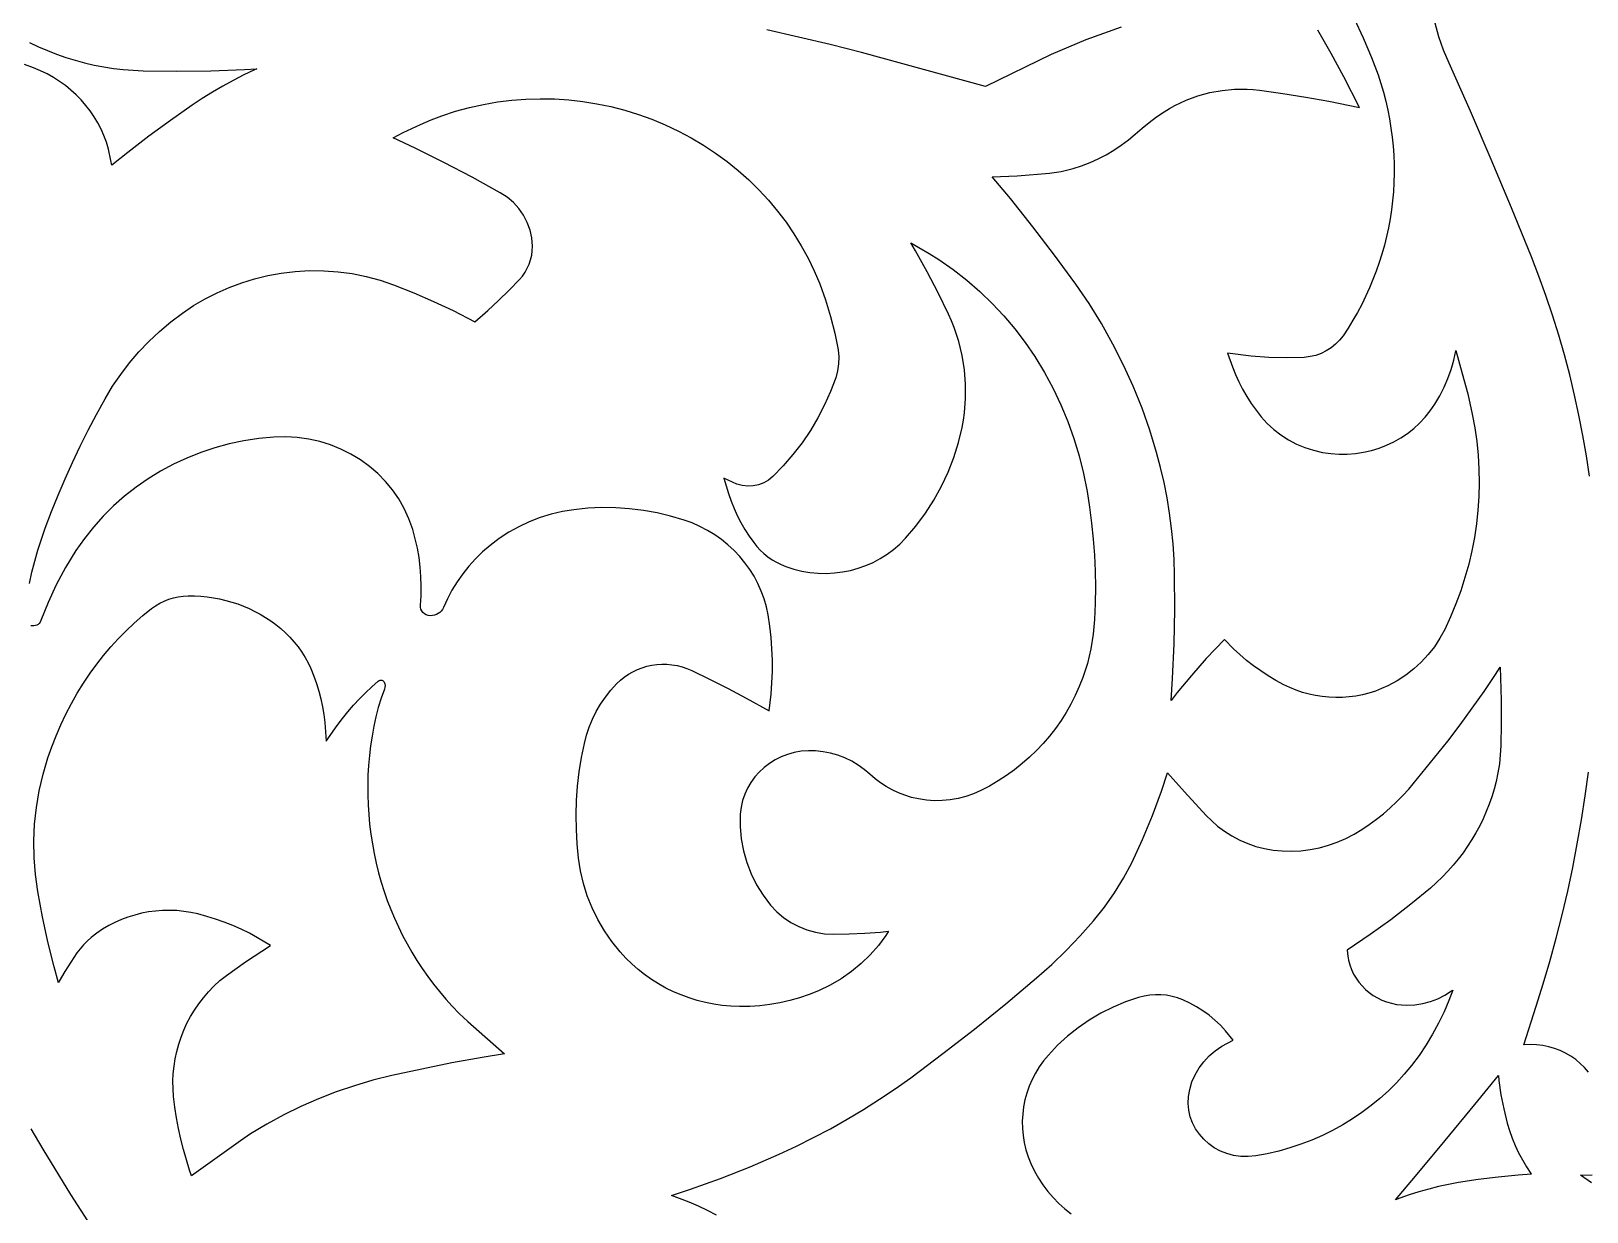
# Model space of a CAD drawing. Extents: x 3770 to 4770, y -395 to 1605.
# Drawn here: x 4275.1 to 4357.4, y 470.7 to 533.2 of the extents above; entities that cross this region are included whole.
import ezdxf

# ---------------------------------------------------------------- set-up
doc = ezdxf.new("R2010")
doc.units = 0
doc.layers.add('LAYER_1', color=18, linetype='CONTINUOUS')
doc.layers.add('LAYER_2', color=5, linetype='CONTINUOUS')

msp = doc.modelspace()

# ---------------------------------------------------------------- linework, layer by layer
at = {"layer": 'LAYER_1'}
for points in [[(4345.102, 533.829), (4345.583, 532.81), (4346.029, 531.776), (4346.208, 531.321), (4346.373, 530.863), (4346.523, 530.4), (4346.659, 529.934), (4346.78, 529.464), (4346.886, 528.992), (4346.978, 528.517), (4347.055, 528.04), (4347.117, 527.561), (4347.165, 527.081), (4347.198, 526.599), (4347.215, 526.116), (4347.218, 525.632), (4347.206, 525.148), (4347.179, 524.664), (4347.137, 524.18), (4347.081, 523.704), (4347.009, 523.231), (4346.923, 522.76), (4346.822, 522.293), (4346.707, 521.829), (4346.578, 521.369), (4346.434, 520.913), (4346.276, 520.462), (4345.918, 519.571), (4345.503, 518.702), (4345.277, 518.278), (4345.036, 517.858), (4344.782, 517.445), (4344.517, 517.043), (4344.33, 516.801), (4344.119, 516.587), (4343.885, 516.398), (4343.63, 516.237), (4343.357, 516.105), (4343.068, 516.003), (4342.767, 515.934), (4342.453, 515.898), (4341.522, 515.868), (4340.589, 515.887), (4339.658, 515.955), (4338.406, 516.113), (4338.655, 515.401), (4338.818, 514.996), (4339, 514.6), (4339.2, 514.211), (4339.419, 513.832), (4339.656, 513.463), (4339.91, 513.103), (4340.183, 512.753), (4340.499, 512.401), (4340.847, 512.077), (4341.222, 511.787), (4341.623, 511.529), (4342.045, 511.308), (4342.488, 511.123), (4342.948, 510.976), (4343.422, 510.868), (4343.863, 510.805), (4344.302, 510.776), (4344.739, 510.778), (4345.17, 510.812), (4345.596, 510.877), (4346.014, 510.972), (4346.422, 511.096), (4346.819, 511.249), (4347.202, 511.43), (4347.571, 511.638), (4347.923, 511.873), (4348.257, 512.134), (4348.572, 512.419), (4348.864, 512.729), (4349.133, 513.062), (4349.375, 513.418), (4349.635, 513.861), (4349.866, 514.317), (4350.067, 514.784), (4350.239, 515.261), (4350.382, 515.747), (4350.494, 516.241), (4350.496, 516.252), (4350.827, 515.049), (4351.115, 513.973), (4351.359, 512.891), (4351.492, 512.167), (4351.594, 511.442), (4351.666, 510.714), (4351.708, 509.986), (4351.72, 509.259), (4351.702, 508.532), (4351.654, 507.806), (4351.577, 507.084), (4351.47, 506.365), (4351.333, 505.65), (4351.168, 504.94), (4350.973, 504.236), (4350.748, 503.539), (4350.495, 502.849), (4350.213, 502.167), (4349.903, 501.497), (4349.647, 501.025), (4349.353, 500.578), (4349.023, 500.157), (4348.658, 499.764), (4348.261, 499.4), (4347.832, 499.068), (4347.374, 498.77), (4346.889, 498.507), (4346.561, 498.358), (4346.226, 498.229), (4345.885, 498.12), (4345.538, 498.032), (4345.189, 497.964), (4344.836, 497.917), (4344.481, 497.89), (4344.126, 497.884), (4343.771, 497.898), (4343.417, 497.933), (4343.066, 497.987), (4342.718, 498.063), (4342.374, 498.158), (4342.035, 498.274), (4341.703, 498.41), (4341.377, 498.567), (4340.962, 498.793), (4340.558, 499.036), (4340.164, 499.294), (4339.782, 499.567), (4339.413, 499.855), (4339.056, 500.158), (4338.713, 500.474), (4338.235, 500.953), (4337.277, 499.945), (4336.489, 499.059), (4335.731, 498.149), (4335.411, 497.737), (4335.493, 498.902), (4335.574, 500.727), (4335.61, 502.554), (4335.599, 504.381), (4335.571, 505.202), (4335.516, 506.02), (4335.435, 506.837), (4335.329, 507.651), (4335.196, 508.461), (4335.038, 509.267), (4334.854, 510.069), (4334.644, 510.866), (4334.284, 512.049), (4333.872, 513.216), (4333.41, 514.364), (4332.897, 515.492), (4332.335, 516.599), (4331.724, 517.682), (4331.065, 518.741), (4330.36, 519.774), (4329.239, 521.307), (4328.086, 522.816), (4326.901, 524.303), (4325.943, 525.456), (4327.253, 525.514), (4328.968, 525.65), (4329.599, 525.74), (4330.218, 525.89), (4330.676, 526.038), (4331.121, 526.21), (4331.555, 526.405), (4331.975, 526.624), (4332.382, 526.866), (4332.774, 527.129), (4333.15, 527.415), (4333.505, 527.718), (4333.873, 528.038), (4334.25, 528.34), (4334.641, 528.627), (4335.043, 528.9), (4335.324, 529.073), (4335.61, 529.232), (4336.207, 529.513), (4336.824, 529.74), (4337.459, 529.912), (4338.108, 530.029), (4338.766, 530.089), (4339.433, 530.092), (4339.764, 530.071), (4340.098, 530.036), (4341.322, 529.867), (4342.544, 529.672), (4343.76, 529.453), (4345.379, 529.127), (4344.552, 530.749), (4343.879, 531.989), (4343.173, 533.212)], [(4332.767, 533.382), (4331.829, 533.052), (4330.899, 532.7), (4329.977, 532.327), (4329.063, 531.933), (4325.577, 530.243), (4319.026, 532.036), (4317.357, 532.454), (4315.684, 532.853), (4314.006, 533.233)], [(4357.565, 509.6), (4357.404, 510.681), (4357.218, 511.759), (4357.009, 512.832), (4356.776, 513.901), (4356.519, 514.965), (4356.239, 516.024), (4355.935, 517.077), (4355.608, 518.125), (4355.257, 519.166), (4354.883, 520.2), (4354.486, 521.228), (4353.44, 523.807), (4352.365, 526.376), (4351.261, 528.933), (4350.129, 531.476), (4349.841, 532.169), (4349.596, 532.872), (4349.394, 533.585)], [(4274.971, 532.564), (4275.437, 532.341), (4275.911, 532.135), (4276.393, 531.946), (4276.882, 531.776), (4277.377, 531.623), (4277.878, 531.489), (4278.385, 531.373), (4278.897, 531.275), (4279.413, 531.196), (4279.933, 531.137), (4280.455, 531.096), (4280.98, 531.075), (4282.773, 531.055), (4284.564, 531.074), (4286.355, 531.134), (4286.999, 531.169), (4286.887, 531.12), (4286.314, 530.847), (4285.75, 530.558), (4285.195, 530.254), (4284.649, 529.935), (4284.113, 529.601), (4283.587, 529.252), (4282.427, 528.44), (4281.287, 527.603), (4280.167, 526.742), (4279.33, 526.067), (4279.281, 526.328), (4279.15, 526.92), (4279.039, 527.284), (4278.907, 527.637), (4278.755, 527.98), (4278.582, 528.313), (4278.39, 528.634), (4278.179, 528.943), (4277.95, 529.24), (4277.703, 529.523), (4277.44, 529.792), (4277.16, 530.046), (4276.865, 530.285), (4276.556, 530.507), (4276.232, 530.712), (4275.895, 530.9), (4275.545, 531.069), (4275.184, 531.219), (4274.698, 531.394)], [(4274.968, 503.929), (4275.097, 504.521), (4275.244, 505.109), (4275.41, 505.693), (4275.594, 506.273), (4275.796, 506.847), (4276.132, 507.729), (4276.486, 508.605), (4276.857, 509.474), (4277.246, 510.336), (4277.653, 511.191), (4278.076, 512.038), (4278.517, 512.877), (4278.974, 513.707), (4279.369, 514.364), (4279.798, 514.997), (4280.263, 515.605), (4280.761, 516.188), (4281.292, 516.745), (4281.855, 517.274), (4282.448, 517.774), (4283.069, 518.244), (4283.656, 518.637), (4284.265, 518.994), (4284.894, 519.315), (4285.541, 519.6), (4286.206, 519.847), (4286.886, 520.056), (4287.579, 520.225), (4288.283, 520.355), (4289.039, 520.448), (4289.797, 520.491), (4290.554, 520.486), (4291.309, 520.432), (4292.057, 520.33), (4292.798, 520.18), (4293.528, 519.983), (4294.247, 519.738), (4295.312, 519.316), (4296.363, 518.86), (4297.398, 518.37), (4298.537, 517.785), (4299.228, 518.382), (4299.802, 518.909), (4300.36, 519.453), (4300.902, 520.015), (4301.061, 520.201), (4301.202, 520.403), (4301.322, 520.615), (4301.422, 520.836), (4301.5, 521.065), (4301.555, 521.301), (4301.588, 521.542), (4301.597, 521.788), (4301.562, 522.219), (4301.47, 522.638), (4301.324, 523.04), (4301.127, 523.419), (4300.88, 523.77), (4300.589, 524.09), (4300.254, 524.374), (4299.884, 524.614), (4298.398, 525.431), (4296.899, 526.214), (4295.383, 526.968), (4294.218, 527.518), (4294.756, 527.796), (4295.664, 528.232), (4296.225, 528.475), (4296.798, 528.691), (4297.525, 528.926), (4298.26, 529.125), (4299.001, 529.289), (4299.748, 529.417), (4300.499, 529.51), (4301.253, 529.567), (4302.008, 529.59), (4302.762, 529.577), (4303.515, 529.528), (4304.265, 529.445), (4305.011, 529.327), (4305.751, 529.174), (4306.483, 528.985), (4307.208, 528.762), (4307.922, 528.504), (4308.625, 528.212), (4309.324, 527.88), (4310.002, 527.519), (4310.659, 527.128), (4311.293, 526.708), (4311.903, 526.261), (4312.49, 525.787), (4313.05, 525.288), (4313.585, 524.763), (4314.092, 524.215), (4314.572, 523.644), (4315.022, 523.051), (4315.442, 522.438), (4315.832, 521.804), (4316.19, 521.151), (4316.515, 520.48), (4316.806, 519.792), (4317.118, 518.936), (4317.385, 518.067), (4317.605, 517.186), (4317.777, 516.299), (4317.816, 515.924), (4317.809, 515.553), (4317.755, 515.186), (4317.656, 514.822), (4317.384, 514.096), (4317.068, 513.385), (4316.709, 512.694), (4316.31, 512.023), (4315.871, 511.376), (4315.392, 510.753), (4314.876, 510.157), (4314.327, 509.592), (4314.095, 509.401), (4313.842, 509.256), (4313.57, 509.153), (4313.286, 509.094), (4312.995, 509.079), (4312.704, 509.11), (4312.418, 509.186), (4311.73, 509.496), (4311.975, 508.682), (4312.114, 508.289), (4312.27, 507.903), (4312.444, 507.524), (4312.635, 507.153), (4312.843, 506.79), (4313.069, 506.436), (4313.311, 506.09), (4313.477, 505.882), (4313.658, 505.686), (4313.854, 505.504), (4314.062, 505.336), (4314.283, 505.183), (4314.516, 505.047), (4314.759, 504.926), (4315.011, 504.823), (4315.433, 504.685), (4315.861, 504.58), (4316.292, 504.508), (4316.724, 504.467), (4317.156, 504.459), (4317.585, 504.481), (4318.011, 504.534), (4318.431, 504.618), (4318.843, 504.731), (4319.245, 504.874), (4319.636, 505.045), (4320.014, 505.245), (4320.376, 505.474), (4320.722, 505.73), (4321.049, 506.014), (4321.354, 506.324), (4321.902, 506.966), (4322.403, 507.64), (4322.855, 508.341), (4323.257, 509.069), (4323.609, 509.82), (4323.909, 510.592), (4324.156, 511.383), (4324.347, 512.189), (4324.416, 512.57), (4324.47, 512.954), (4324.53, 513.716), (4324.53, 514.481), (4324.469, 515.242), (4324.347, 515.997), (4324.166, 516.741), (4323.925, 517.471), (4323.782, 517.833), (4323.625, 518.187), (4323.077, 519.318), (4322.497, 520.433), (4321.885, 521.532), (4321.628, 521.963), (4322.062, 521.717), (4322.601, 521.403), (4323.122, 521.072), (4323.876, 520.544), (4324.598, 519.981), (4325.288, 519.384), (4325.943, 518.754), (4326.563, 518.093), (4327.146, 517.402), (4327.692, 516.682), (4328.199, 515.934), (4328.701, 515.104), (4329.16, 514.254), (4329.574, 513.384), (4329.944, 512.497), (4330.269, 511.594), (4330.548, 510.677), (4330.78, 509.747), (4330.965, 508.804), (4331.097, 507.964), (4331.205, 507.119), (4331.289, 506.273), (4331.35, 505.424), (4331.388, 504.575), (4331.402, 503.725), (4331.392, 502.874), (4331.359, 502.026), (4331.289, 501.239), (4331.161, 500.463), (4330.977, 499.696), (4330.736, 498.942), (4330.55, 498.465), (4330.341, 497.997), (4330.11, 497.541), (4329.857, 497.098), (4329.583, 496.667), (4329.288, 496.249), (4328.973, 495.846), (4328.639, 495.457), (4328.285, 495.084), (4327.913, 494.726), (4327.524, 494.386), (4327.117, 494.062), (4326.694, 493.757), (4326.254, 493.47), (4325.799, 493.203), (4325.331, 492.957), (4324.943, 492.783), (4324.544, 492.644), (4324.136, 492.538), (4323.72, 492.465), (4323.299, 492.427), (4322.876, 492.423), (4322.452, 492.453), (4322.029, 492.519), (4321.67, 492.603), (4321.319, 492.711), (4320.978, 492.842), (4320.648, 492.996), (4320.33, 493.172), (4320.026, 493.37), (4319.738, 493.588), (4319.459, 493.831), (4319.164, 494.085), (4318.841, 494.315), (4318.5, 494.517), (4318.142, 494.69), (4317.77, 494.831), (4317.385, 494.941), (4316.991, 495.018), (4316.588, 495.062), (4316.204, 495.069), (4315.828, 495.039), (4315.462, 494.974), (4315.109, 494.876), (4314.771, 494.746), (4314.449, 494.587), (4314.146, 494.399), (4313.864, 494.184), (4313.605, 493.944), (4313.37, 493.681), (4313.163, 493.397), (4312.984, 493.092), (4312.837, 492.769), (4312.723, 492.43), (4312.644, 492.076), (4312.603, 491.712), (4312.592, 491.383), (4312.597, 491.056), (4312.651, 490.413), (4312.767, 489.779), (4312.942, 489.158), (4313.175, 488.554), (4313.464, 487.972), (4313.809, 487.416), (4314.208, 486.887), (4314.53, 486.543), (4314.887, 486.238), (4315.276, 485.975), (4315.693, 485.757), (4316.132, 485.585), (4316.589, 485.46), (4317.062, 485.385), (4317.54, 485.362), (4318.373, 485.378), (4319.2, 485.414), (4320.026, 485.472), (4320.448, 485.512), (4320.308, 485.285), (4319.916, 484.755), (4319.481, 484.258), (4319.005, 483.798), (4318.492, 483.376), (4317.943, 482.994), (4317.361, 482.655), (4316.748, 482.36), (4316.251, 482.161), (4315.743, 481.988), (4315.227, 481.842), (4314.703, 481.723), (4314.174, 481.633), (4313.639, 481.569), (4313.101, 481.534), (4312.56, 481.528), (4312.102, 481.546), (4311.647, 481.588), (4311.198, 481.653), (4310.755, 481.741), (4310.319, 481.851), (4309.89, 481.984), (4309.47, 482.138), (4309.06, 482.313), (4308.661, 482.508), (4308.273, 482.724), (4307.897, 482.96), (4307.534, 483.215), (4307.186, 483.49), (4306.853, 483.782), (4306.535, 484.093), (4306.235, 484.422), (4305.797, 484.968), (4305.404, 485.54), (4305.056, 486.135), (4304.754, 486.752), (4304.5, 487.388), (4304.295, 488.04), (4304.139, 488.707), (4304.034, 489.387), (4303.962, 490.146), (4303.921, 490.908), (4303.913, 491.671), (4303.936, 492.433), (4303.99, 493.193), (4304.077, 493.951), (4304.195, 494.706), (4304.344, 495.455), (4304.457, 495.894), (4304.6, 496.323), (4304.773, 496.74), (4304.974, 497.145), (4305.204, 497.536), (4305.46, 497.913), (4305.744, 498.273), (4306.053, 498.615), (4306.25, 498.802), (4306.459, 498.972), (4306.68, 499.123), (4306.912, 499.255), (4307.153, 499.369), (4307.401, 499.464), (4307.656, 499.54), (4307.917, 499.596), (4308.181, 499.633), (4308.448, 499.649), (4308.716, 499.646), (4308.984, 499.622), (4309.251, 499.577), (4309.515, 499.511), (4309.775, 499.425), (4310.033, 499.316), (4311.004, 498.847), (4311.967, 498.357), (4312.919, 497.849), (4314.123, 497.176), (4314.228, 498.067), (4314.276, 498.667), (4314.3, 499.267), (4314.301, 499.867), (4314.279, 500.468), (4314.234, 501.067), (4314.165, 501.664), (4314.074, 502.261), (4313.983, 502.692), (4313.863, 503.113), (4313.714, 503.523), (4313.537, 503.92), (4313.333, 504.304), (4313.104, 504.672), (4312.85, 505.024), (4312.572, 505.359), (4312.272, 505.676), (4311.95, 505.973), (4311.608, 506.25), (4311.246, 506.505), (4310.865, 506.737), (4310.467, 506.945), (4310.052, 507.129), (4309.621, 507.286), (4308.913, 507.497), (4308.196, 507.667), (4307.471, 507.797), (4306.739, 507.886), (4306.004, 507.935), (4305.266, 507.942), (4304.528, 507.909), (4303.79, 507.833), (4303.181, 507.733), (4302.582, 507.591), (4301.998, 507.41), (4301.428, 507.19), (4300.877, 506.932), (4300.345, 506.637), (4299.836, 506.306), (4299.351, 505.939), (4298.952, 505.594), (4298.577, 505.228), (4298.227, 504.841), (4297.903, 504.435), (4297.605, 504.011), (4297.334, 503.57), (4297.092, 503.113), (4296.883, 502.652), (4296.83, 502.548), (4296.768, 502.464), (4296.694, 502.39), (4296.608, 502.328), (4296.513, 502.279), (4296.41, 502.243), (4296.302, 502.223), (4296.191, 502.218), (4296.073, 502.235), (4295.968, 502.271), (4295.876, 502.325), (4295.797, 502.395), (4295.735, 502.477), (4295.692, 502.568), (4295.668, 502.667), (4295.666, 502.785), (4295.699, 503.279), (4295.709, 503.785), (4295.694, 504.292), (4295.655, 504.797), (4295.591, 505.299), (4295.504, 505.799), (4295.392, 506.294), (4295.255, 506.787), (4295.056, 507.351), (4294.809, 507.89), (4294.518, 508.401), (4294.184, 508.882), (4293.812, 509.331), (4293.403, 509.747), (4292.96, 510.127), (4292.487, 510.471), (4291.985, 510.775), (4291.458, 511.04), (4290.908, 511.262), (4290.337, 511.44), (4289.749, 511.572), (4289.147, 511.656), (4288.532, 511.691), (4287.909, 511.676), (4287.106, 511.599), (4286.315, 511.477), (4285.538, 511.313), (4284.775, 511.105), (4284.029, 510.856), (4283.302, 510.567), (4282.594, 510.238), (4281.908, 509.87), (4281.246, 509.465), (4280.61, 509.024), (4280, 508.547), (4279.42, 508.035), (4278.87, 507.49), (4278.353, 506.913), (4277.871, 506.304), (4277.424, 505.665), (4276.878, 504.776), (4276.386, 503.861), (4275.947, 502.921), (4275.569, 501.97), (4275.524, 501.875), (4275.474, 501.809), (4275.417, 501.757), (4275.352, 501.718), (4275.28, 501.692), (4275.202, 501.677), (4275.122, 501.675), (4275.041, 501.686)], [(4311.342, 470.475), (4310.866, 470.722), (4310.382, 470.954), (4309.889, 471.169), (4309.388, 471.368), (4308.956, 471.524), (4309.97, 471.851), (4311.554, 472.42), (4313.117, 473.038), (4314.659, 473.705), (4315.577, 474.135), (4316.482, 474.587), (4317.375, 475.061), (4318.253, 475.558), (4319.118, 476.076), (4319.968, 476.616), (4320.803, 477.177), (4321.623, 477.76), (4323.33, 479.032), (4325.01, 480.336), (4326.663, 481.671), (4328.289, 483.038), (4329.09, 483.752), (4329.861, 484.495), (4330.601, 485.267), (4331.31, 486.068), (4331.887, 486.789), (4332.416, 487.543), (4332.897, 488.326), (4333.327, 489.135), (4333.906, 490.379), (4334.432, 491.643), (4334.905, 492.926), (4335.215, 493.892), (4336.118, 492.89), (4337.277, 491.643), (4337.566, 491.355), (4337.877, 491.083), (4338.246, 490.805), (4338.636, 490.557), (4339.044, 490.341), (4339.468, 490.158), (4339.907, 490.008), (4340.357, 489.892), (4340.818, 489.81), (4341.285, 489.765), (4341.787, 489.754), (4342.285, 489.779), (4342.778, 489.84), (4343.265, 489.936), (4343.742, 490.066), (4344.209, 490.231), (4344.663, 490.429), (4345.1, 490.66), (4345.508, 490.906), (4345.902, 491.167), (4346.284, 491.443), (4346.653, 491.735), (4347.009, 492.041), (4347.351, 492.362), (4347.679, 492.696), (4347.991, 493.043), (4348.696, 493.878), (4349.385, 494.723), (4350.058, 495.579), (4350.715, 496.447), (4351.356, 497.325), (4351.98, 498.214), (4352.587, 499.114), (4352.836, 499.498), (4352.861, 498.922), (4352.889, 497.722), (4352.891, 496.522), (4352.869, 495.323), (4352.842, 494.847), (4352.792, 494.375), (4352.717, 493.905), (4352.619, 493.439), (4352.513, 493.034), (4352.392, 492.634), (4352.255, 492.24), (4352.102, 491.851), (4351.934, 491.469), (4351.751, 491.094), (4351.553, 490.726), (4351.34, 490.365), (4351.113, 490.012), (4350.872, 489.668), (4350.617, 489.333), (4350.349, 489.006), (4350.067, 488.689), (4349.772, 488.382), (4349.464, 488.086), (4349.143, 487.8), (4348.11, 486.944), (4347.047, 486.124), (4345.955, 485.338), (4344.729, 484.519), (4344.77, 484.196), (4344.804, 483.986), (4344.873, 483.729), (4344.964, 483.482), (4345.076, 483.247), (4345.207, 483.023), (4345.357, 482.813), (4345.524, 482.616), (4345.707, 482.434), (4345.904, 482.268), (4346.116, 482.118), (4346.34, 481.985), (4346.575, 481.87), (4346.821, 481.774), (4347.076, 481.698), (4347.34, 481.643), (4347.61, 481.609), (4347.887, 481.597), (4348.315, 481.619), (4348.735, 481.684), (4349.143, 481.791), (4349.537, 481.939), (4349.911, 482.126), (4350.264, 482.351), (4350.328, 482.402), (4350.124, 481.847), (4349.866, 481.239), (4349.578, 480.643), (4349.261, 480.061), (4348.915, 479.493), (4348.54, 478.942), (4348.138, 478.406), (4347.751, 477.94), (4347.344, 477.494), (4346.915, 477.069), (4346.467, 476.664), (4346.001, 476.28), (4345.517, 475.919), (4345.016, 475.58), (4344.498, 475.263), (4343.966, 474.971), (4343.42, 474.702), (4342.86, 474.457), (4342.288, 474.238), (4341.704, 474.044), (4341.109, 473.877), (4340.505, 473.736), (4339.896, 473.622), (4339.489, 473.581), (4339.098, 473.59), (4338.721, 473.644), (4338.36, 473.741), (4338.019, 473.878), (4337.7, 474.052), (4337.407, 474.259), (4337.142, 474.497), (4336.908, 474.763), (4336.709, 475.053), (4336.547, 475.365), (4336.426, 475.694), (4336.347, 476.04), (4336.313, 476.398), (4336.328, 476.766), (4336.395, 477.143), (4336.517, 477.539), (4336.684, 477.918), (4336.893, 478.275), (4337.14, 478.608), (4337.425, 478.913), (4337.744, 479.187), (4338.096, 479.429), (4338.701, 479.754), (4338.296, 480.245), (4338.023, 480.536), (4337.732, 480.809), (4337.424, 481.063), (4337.099, 481.298), (4336.758, 481.513), (4336.404, 481.707), (4336.034, 481.88), (4335.755, 481.986), (4335.467, 482.067), (4335.173, 482.122), (4334.877, 482.151), (4334.578, 482.155), (4334.28, 482.132), (4333.984, 482.083), (4333.694, 482.008), (4333.004, 481.772), (4332.337, 481.492), (4331.694, 481.169), (4331.077, 480.804), (4330.488, 480.4), (4329.929, 479.956), (4329.403, 479.475), (4328.912, 478.958), (4328.659, 478.652), (4328.432, 478.332), (4328.229, 478), (4328.052, 477.658), (4327.9, 477.306), (4327.774, 476.947), (4327.675, 476.581), (4327.601, 476.21), (4327.554, 475.834), (4327.534, 475.456), (4327.541, 475.077), (4327.575, 474.698), (4327.636, 474.321), (4327.725, 473.946), (4327.842, 473.576), (4327.986, 473.211), (4328.175, 472.818), (4328.388, 472.441), (4328.625, 472.08), (4328.884, 471.737), (4329.165, 471.411), (4329.466, 471.103), (4329.787, 470.815), (4330.125, 470.548)], [(4357.514, 478.054), (4357.307, 478.296), (4357.08, 478.518), (4356.836, 478.72), (4356.576, 478.901), (4356.302, 479.061), (4356.015, 479.198), (4355.716, 479.312), (4355.407, 479.402), (4355.091, 479.467), (4354.767, 479.507), (4354.439, 479.52), (4354.106, 479.506), (4354.092, 479.504), (4354.747, 481.548), (4355.12, 482.723), (4355.468, 483.907), (4355.806, 485.146), (4356.12, 486.39), (4356.411, 487.639), (4356.678, 488.893), (4356.921, 490.15), (4357.14, 491.41), (4357.335, 492.675), (4357.507, 493.942)], [(4275.041, 475.058), (4275.663, 473.981), (4277.142, 471.584), (4278.59, 469.33)]]:
    msp.add_lwpolyline(points, dxfattribs=at)
for points in [[(4280.896, 486.464), (4280.535, 486.373), (4280.18, 486.262), (4279.831, 486.131), (4279.491, 485.98), (4279.159, 485.809), (4278.838, 485.618), (4278.527, 485.408), (4278.228, 485.179), (4278.019, 484.996), (4277.823, 484.799), (4277.642, 484.589), (4277.479, 484.369), (4277.148, 483.875), (4276.836, 483.374), (4276.539, 482.863), (4276.497, 482.784), (4276.263, 483.625), (4275.936, 484.95), (4275.649, 486.284), (4275.402, 487.624), (4275.28, 488.513), (4275.212, 489.404), (4275.199, 490.295), (4275.239, 491.186), (4275.333, 492.072), (4275.481, 492.953), (4275.683, 493.825), (4275.938, 494.688), (4276.145, 495.279), (4276.373, 495.863), (4276.622, 496.439), (4276.893, 497.006), (4277.184, 497.564), (4277.496, 498.112), (4277.828, 498.649), (4278.179, 499.176), (4278.525, 499.653), (4278.888, 500.117), (4279.269, 500.567), (4279.668, 501.003), (4280.083, 501.424), (4280.516, 501.831), (4280.964, 502.222), (4281.427, 502.595), (4281.64, 502.747), (4281.863, 502.88), (4282.096, 502.994), (4282.338, 503.089), (4282.588, 503.164), (4282.843, 503.22), (4283.104, 503.255), (4283.371, 503.27), (4283.706, 503.267), (4284.042, 503.249), (4284.375, 503.217), (4284.706, 503.17), (4285.033, 503.108), (4285.357, 503.033), (4285.676, 502.943), (4285.99, 502.84), (4286.299, 502.723), (4286.602, 502.593), (4286.898, 502.449), (4287.188, 502.293), (4287.47, 502.123), (4287.744, 501.941), (4288.01, 501.746), (4288.267, 501.539), (4288.52, 501.313), (4288.758, 501.075), (4288.981, 500.825), (4289.189, 500.564), (4289.381, 500.292), (4289.557, 500.01), (4289.716, 499.719), (4289.858, 499.419), (4290.02, 499.026), (4290.163, 498.627), (4290.288, 498.222), (4290.394, 497.813), (4290.481, 497.4), (4290.548, 496.984), (4290.597, 496.565), (4290.665, 495.575), (4291.254, 496.414), (4291.53, 496.779), (4291.818, 497.135), (4292.119, 497.481), (4292.432, 497.817), (4292.758, 498.143), (4293.094, 498.458), (4293.435, 498.756), (4293.484, 498.787), (4293.526, 498.803), (4293.572, 498.808), (4293.618, 498.803), (4293.661, 498.789), (4293.698, 498.766), (4293.727, 498.736), (4293.751, 498.696), (4293.778, 498.611), (4293.789, 498.521), (4293.782, 498.431), (4293.755, 498.331), (4293.586, 497.856), (4293.433, 497.364), (4293.303, 496.866), (4293.194, 496.365), (4293.101, 495.848), (4293.024, 495.331), (4292.963, 494.812), (4292.918, 494.293), (4292.888, 493.773), (4292.874, 493.252), (4292.876, 492.732), (4292.893, 492.212), (4292.926, 491.693), (4292.975, 491.175), (4293.039, 490.658), (4293.119, 490.143), (4293.214, 489.629), (4293.325, 489.118), (4293.451, 488.61), (4293.593, 488.104), (4293.745, 487.621), (4293.912, 487.143), (4294.093, 486.67), (4294.289, 486.204), (4294.499, 485.743), (4294.724, 485.289), (4294.962, 484.842), (4295.214, 484.401), (4295.48, 483.968), (4295.759, 483.543), (4296.052, 483.126), (4296.357, 482.717), (4296.676, 482.316), (4297.007, 481.924), (4297.351, 481.541), (4297.709, 481.167), (4298.168, 480.73), (4300.114, 479.028), (4298.927, 478.832), (4297.327, 478.54), (4295.732, 478.219), (4294.142, 477.871), (4293.152, 477.623), (4292.175, 477.334), (4291.212, 477.006), (4290.266, 476.638), (4289.338, 476.23), (4288.429, 475.785), (4287.54, 475.302), (4286.672, 474.781), (4286.135, 474.421), (4283.549, 472.562), (4283.445, 472.856), (4283.27, 473.403), (4283.113, 473.955), (4282.974, 474.511), (4282.853, 475.071), (4282.75, 475.634), (4282.665, 476.2), (4282.598, 476.768), (4282.569, 477.171), (4282.563, 477.572), (4282.579, 477.971), (4282.618, 478.367), (4282.679, 478.759), (4282.762, 479.147), (4282.866, 479.53), (4282.991, 479.907), (4283.137, 480.277), (4283.304, 480.639), (4283.492, 480.993), (4283.699, 481.337), (4283.926, 481.672), (4284.172, 481.996), (4284.438, 482.308), (4284.722, 482.606), (4285.043, 482.902), (4285.389, 483.174), (4286.408, 483.894), (4287.718, 484.765), (4287.033, 485.173), (4286.608, 485.404), (4286.173, 485.618), (4285.73, 485.815), (4285.279, 485.995), (4284.821, 486.157), (4284.355, 486.301), (4283.883, 486.427), (4283.51, 486.508), (4283.134, 486.566), (4282.758, 486.603), (4282.382, 486.617), (4282.006, 486.611), (4281.633, 486.583), (4281.263, 486.534)], [(4351.499, 476.338), (4352.742, 477.876), (4352.766, 477.611), (4352.875, 476.854), (4353.023, 476.103), (4353.209, 475.36), (4353.332, 474.956), (4353.474, 474.559), (4353.634, 474.169), (4353.813, 473.787), (4354.011, 473.413), (4354.226, 473.048), (4354.458, 472.692), (4354.493, 472.644), (4353.794, 472.599), (4352.734, 472.499), (4351.678, 472.368), (4350.626, 472.206), (4350.097, 472.108), (4349.572, 471.993), (4349.051, 471.863), (4348.536, 471.716), (4348.025, 471.554), (4347.52, 471.376), (4347.294, 471.288), (4348.354, 472.538), (4349.93, 474.427)]]:
    msp.add_lwpolyline(points, close=True, dxfattribs=at)
at = {"layer": 'LAYER_2'}
msp.add_lwpolyline([(4357.675, 472.199), (4357.089, 472.603), (4357.702, 472.614)], dxfattribs=at)

doc.saveas('drawing.dxf')
